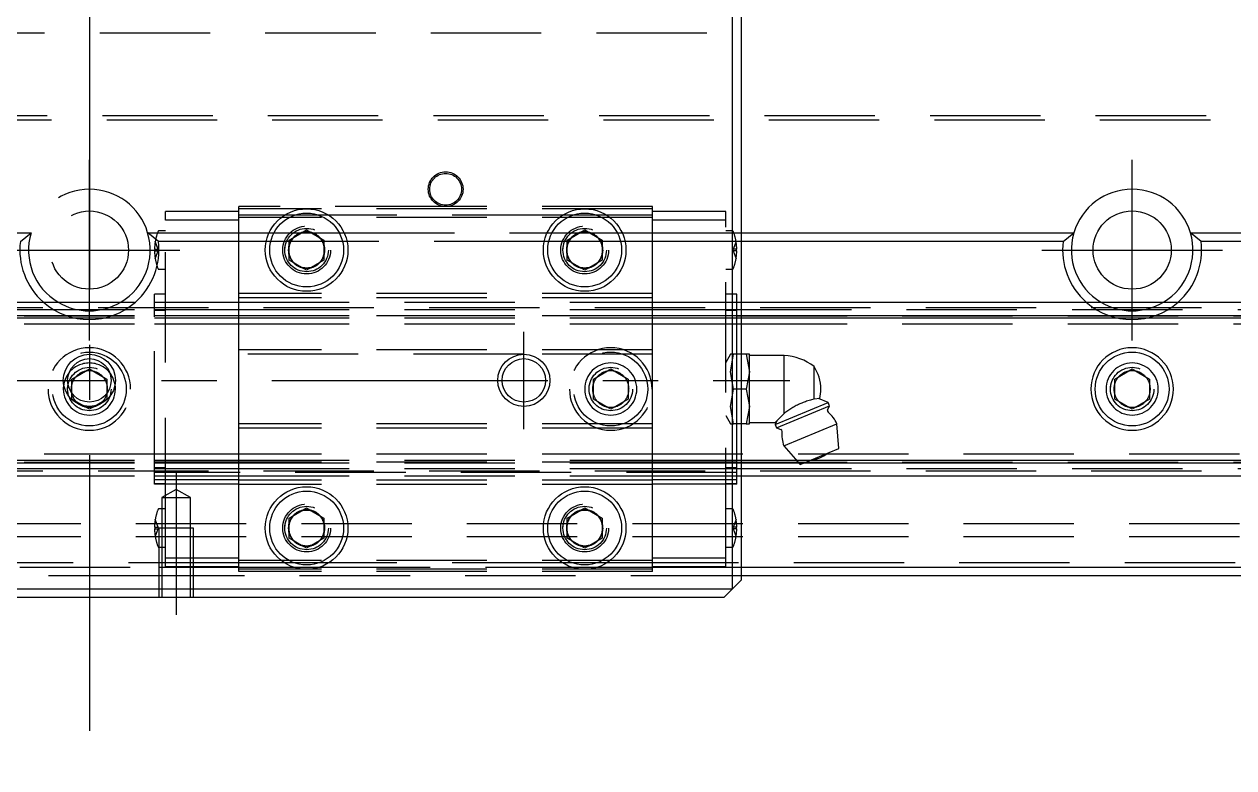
# Model space of a CAD drawing. Extents: x -16 to 1017, y -341 to 120.
# Drawn here: x 372.5 to 511.7, y -119.6 to -34 of the extents above; entities that cross this region are included whole.
import ezdxf

# ---------------------------------------------------------------- set-up
doc = ezdxf.new("R2010")
doc.units = 0
doc.linetypes.add('CENTER', pattern=[50.8, 31.75, -6.35, 6.35, -6.35])
doc.linetypes.add('DASHED', pattern=[19.05, 12.7, -6.35])
doc.layers.get('0').update_dxf_attribs({"linetype": 'CONTINUOUS'})
doc.layers.add('CENTER', color=1, linetype='CENTER')

msp = doc.modelspace()

# ---------------------------------------------------------------- linework, layer by layer
at = {"color": 7, "linetype": 'CONTINUOUS'}
for p, q in [((454, -99), (454, 99)), ((455, 98), (455, -98)), ((403, -58.85), (405, -57.69)), ((405, -57.69), (407, -58.85)), ((435, -58.85), (437, -57.69)), ((437, -57.69), (439, -58.85)), ((455, -58), (493.29, -58)), ((492.06, -59), (493.29, -58)), ((506.71, -58), (613.29, -58)), ((507.94, -59), (506.71, -58)), ((403, -61.15), (403, -58.85)), ((407, -58.85), (407, -61.15)), ((435, -61.15), (435, -58.85)), ((439, -58.85), (439, -61.15)), ((492.06, -59), (455, -59)), ((612.06, -59), (507.94, -59)), ((405, -62.31), (403, -61.15)), ((407, -61.15), (405, -62.31)), ((437, -62.31), (435, -61.15)), ((439, -61.15), (437, -62.31)), ((455, -66), (760, -66)), ((455, -67.52), (760, -67.52)), ((455, -67.8), (760, -67.8)), ((455.6, -72), (455, -72)), ((455.96, -72), (455.6, -72)), ((455.6, -72), (455.96, -74)), ((455.96, -74), (455.96, -72)), ((459.96, -72.15), (455.96, -72.15)), ((459.96, -78.83), (459.96, -72.15)), ((463.4, -77.18), (463.4, -73.4)), ((498, -74.85), (500, -73.69)), ((500, -73.69), (502, -74.85)), ((455.96, -74), (455.6, -76)), ((455.96, -78), (455.96, -74)), ((498, -77.15), (498, -74.85)), ((502, -74.85), (502, -77.15)), ((455.6, -76), (455, -76)), ((455.6, -76), (455.96, -78)), ((458.92, -80.08), (465.02, -77.56)), ((459.07, -80.45), (465.17, -77.93)), ((461.34, -77.91), (461.21, -77.98)), ((461.48, -77.85), (461.34, -77.91)), ((461.61, -77.78), (461.48, -77.85)), ((461.74, -77.72), (461.61, -77.78)), ((461.87, -77.66), (461.74, -77.72)), ((462, -77.61), (461.87, -77.66)), ((462.14, -77.55), (462, -77.61)), ((462.27, -77.5), (462.14, -77.55)), ((462.4, -77.46), (462.27, -77.5)), ((462.53, -77.41), (462.4, -77.46)), ((462.68, -77.36), (462.53, -77.41)), ((462.83, -77.32), (462.68, -77.36)), ((462.98, -77.28), (462.83, -77.32)), ((463.12, -77.24), (462.98, -77.28)), ((463.26, -77.21), (463.12, -77.24)), ((463.4, -77.18), (463.26, -77.21)), ((464.06, -77.07), (463.4, -77.18)), ((465.02, -77.56), (463.9, -77.09)), ((464.96, -78.44), (465.17, -77.93)), ((465.17, -77.93), (465.02, -77.56)), ((500, -78.31), (498, -77.15)), ((502, -77.15), (500, -78.31)), ((455.96, -78), (455.6, -80)), ((455.96, -80), (455.96, -78)), ((459.96, -78.83), (458.92, -79.85)), ((460.05, -78.75), (459.96, -78.83)), ((460.16, -78.67), (460.05, -78.75)), ((460.26, -78.59), (460.16, -78.67)), ((460.37, -78.51), (460.26, -78.59)), ((460.48, -78.43), (460.37, -78.51)), ((460.6, -78.35), (460.48, -78.43)), ((460.72, -78.27), (460.6, -78.35)), ((460.84, -78.2), (460.72, -78.27)), ((460.96, -78.12), (460.84, -78.2)), ((461.09, -78.05), (460.96, -78.12)), ((461.21, -77.98), (461.09, -78.05)), ((455.6, -80), (455, -80)), ((455.6, -80), (455.96, -80)), ((455.96, -79.85), (458.92, -79.85)), ((459.1, -79.64), (458.92, -80.08)), ((458.92, -80.08), (459.07, -80.45)), ((459.07, -80.45), (459.58, -80.66)), ((459.93, -82.53), (466.03, -80)), ((466.23, -82.84), (466.03, -80)), ((459.93, -82.53), (461.8, -84.68)), ((461.8, -84.68), (466.23, -82.84)), ((455, -84.2), (461.38, -84.2)), ((455, -84.48), (461.63, -84.48)), ((462.27, -84.48), (760, -84.48)), ((462.95, -84.2), (760, -84.2)), ((455, -86), (760, -86)), ((403, -90.85), (405, -89.69)), ((405, -89.69), (407, -90.85)), ((435, -90.85), (437, -89.69)), ((437, -89.69), (439, -90.85)), ((403, -93.15), (403, -90.85)), ((407, -90.85), (407, -93.15)), ((435, -93.15), (435, -90.85)), ((439, -90.85), (439, -93.15)), ((405, -94.31), (403, -93.15)), ((407, -93.15), (405, -94.31)), ((437, -94.31), (435, -93.15)), ((439, -93.15), (437, -94.31)), ((455, -96.5), (759, -96.5)), ((455, -98), (454, -99)), ((758, -97.5), (455, -97.5)), ((306, -99), (454, -99)), ((453, -100), (307, -100)), ((454, -99), (453, -100))]:
    msp.add_line(p, q, dxfattribs=at)
at = {"color": 3, "linetype": 'DASHED'}
for p, q in [((305, -35), (455, -35)), ((0.5, -44.5), (759.5, -44.5)), ((1, -45), (759, -45)), ((388.77, -56.55), (388.77, -55.55)), ((397.2, -55.55), (388.77, -55.55)), ((421, -55), (397.2, -55)), ((397.2, -56), (397.2, -55)), ((444.8, -55.25), (397.2, -55.25)), ((444.8, -55), (421, -55)), ((444.8, -56), (444.8, -55)), ((453.23, -55.55), (444.8, -55.55)), ((453.23, -56.55), (453.23, -55.55)), ((388.77, -92), (388.77, -56.55)), ((397.2, -56.55), (388.77, -56.55)), ((402.44, -56), (397.2, -56)), ((397.2, -65), (397.2, -56)), ((444.8, -56.25), (397.2, -56.25)), ((403.56, -56), (402.44, -56)), ((406.44, -56), (403.56, -56)), ((407.56, -56), (406.44, -56)), ((434.44, -56), (407.56, -56)), ((435.56, -56), (434.44, -56)), ((438.44, -56), (435.56, -56)), ((439.56, -56), (438.44, -56)), ((444.8, -56), (439.56, -56)), ((444.8, -65), (444.8, -56)), ((453.23, -56.55), (444.8, -56.55)), ((453.23, -95.45), (453.23, -56.55)), ((362.8, -58), (373.29, -58)), ((372.06, -59), (373.29, -58)), ((386.71, -58), (397.2, -58)), ((387.94, -59), (386.71, -58)), ((388.77, -57.8), (387.99, -57.8)), ((397.2, -58), (400.69, -58)), ((400.69, -58), (401.25, -58)), ((401.25, -58), (403.11, -58)), ((403.11, -58), (403.5, -58)), ((403.5, -58), (404.36, -58)), ((404.36, -58), (404.46, -58)), ((404.46, -58), (404.5, -58)), ((404.5, -58), (405.5, -58)), ((405.5, -58), (405.54, -58)), ((405.54, -58), (405.64, -58)), ((405.64, -58), (406.5, -58)), ((406.5, -58), (406.89, -58)), ((406.89, -58), (408.75, -58)), ((408.75, -58), (409.31, -58)), ((409.31, -58), (432.69, -58)), ((432.69, -58), (433.25, -58)), ((433.25, -58), (435.11, -58)), ((435.11, -58), (435.5, -58)), ((435.5, -58), (436.36, -58)), ((436.36, -58), (436.46, -58)), ((436.46, -58), (436.5, -58)), ((436.5, -58), (437.5, -58)), ((437.5, -58), (437.54, -58)), ((437.54, -58), (437.64, -58)), ((437.64, -58), (438.5, -58)), ((438.5, -58), (438.89, -58)), ((438.89, -58), (440.75, -58)), ((440.75, -58), (441.31, -58)), ((441.31, -58), (444.8, -58)), ((444.8, -58), (453.23, -58)), ((454.01, -57.8), (453.23, -57.8)), ((453.23, -58), (454.16, -58)), ((454.16, -58), (455, -58)), ((387.9, -59.9), (387.58, -59)), ((397.2, -59), (387.94, -59)), ((400.36, -59), (397.2, -59)), ((400.87, -59), (400.36, -59)), ((402.44, -59), (400.87, -59)), ((402.71, -59), (402.44, -59)), ((402.5, -60), (402.53, -59.59)), ((403, -59), (402.71, -59)), ((403.15, -59), (403, -59)), ((403.2, -59), (403.15, -59)), ((406.8, -59), (403.2, -59)), ((406.85, -59), (406.8, -59)), ((407, -59), (406.85, -59)), ((407.29, -59), (407, -59)), ((407.56, -59), (407.29, -59)), ((409.13, -59), (407.56, -59)), ((409.64, -59), (409.13, -59)), ((432.36, -59), (409.64, -59)), ((432.87, -59), (432.36, -59)), ((434.44, -59), (432.87, -59)), ((434.71, -59), (434.44, -59)), ((434.5, -60), (434.53, -59.59)), ((435, -59), (434.71, -59)), ((435.15, -59), (435, -59)), ((435.2, -59), (435.15, -59)), ((438.8, -59), (435.2, -59)), ((438.85, -59), (438.8, -59)), ((439, -59), (438.85, -59)), ((439.29, -59), (439, -59)), ((439.56, -59), (439.29, -59)), ((441.13, -59), (439.56, -59)), ((441.64, -59), (441.13, -59)), ((444.8, -59), (441.64, -59)), ((453.23, -59), (444.8, -59)), ((454.42, -59), (453.23, -59)), ((454.42, -59), (454.1, -59.9)), ((455, -59), (454.42, -59)), ((387.58, -59.9), (387.5, -59.9)), ((387.5, -60.1), (387.58, -60.1)), ((387.58, -59.9), (387.9, -59.9)), ((387.58, -60.1), (387.58, -59.9)), ((387.58, -61), (387.9, -60.1)), ((387.58, -60.1), (387.9, -60.1)), ((387.9, -59.9), (387.94, -60)), ((387.9, -60.1), (387.94, -60)), ((454.1, -59.9), (454.06, -60)), ((454.1, -60.1), (454.06, -60)), ((454.42, -59.9), (454.1, -59.9)), ((454.1, -60.1), (454.42, -61)), ((454.42, -60.1), (454.1, -60.1)), ((454.5, -59.9), (454.42, -59.9)), ((454.42, -59.9), (454.42, -60.1)), ((454.42, -60.1), (454.5, -60.1)), ((387.99, -62.2), (388.77, -62.2)), ((453.23, -62.2), (454.01, -62.2)), ((388.77, -65.07), (387.5, -65.07)), ((387.5, -67.67), (387.5, -65.07)), ((388.77, -65.08), (387.5, -65.08)), ((397.2, -65.5), (397.2, -65)), ((444.8, -65), (397.2, -65)), ((444.8, -65.5), (444.8, -65)), ((454.5, -65.07), (453.23, -65.07)), ((454.5, -65.08), (453.23, -65.08)), ((454.5, -67.67), (454.5, -65.07)), ((0, -66.6), (760, -66.6)), ((371.23, -66), (372.5, -66)), ((372.5, -66), (387.5, -66)), ((387.5, -66), (397.2, -66)), ((397.2, -71.5), (397.2, -65.5)), ((444.8, -65.5), (397.2, -65.5)), ((397.2, -66), (444.8, -66)), ((444.8, -71.5), (444.8, -65.5)), ((444.8, -66), (453.23, -66)), ((453.23, -66), (454.5, -66)), ((454.5, -66), (455, -66)), ((371.23, -66.85), (372.5, -66.85)), ((371.23, -67.52), (372.5, -67.52)), ((371.23, -67.8), (372.5, -67.8)), ((372.5, -66.85), (387.5, -66.85)), ((372.5, -67.52), (387.5, -67.52)), ((372.5, -67.58), (387.5, -67.58)), ((372.5, -67.8), (387.5, -67.8)), ((387.5, -66.85), (397.2, -66.85)), ((387.5, -66.92), (388.77, -66.92)), ((387.5, -67.52), (397.2, -67.52)), ((397.2, -67.58), (387.5, -67.58)), ((387.5, -84.33), (387.5, -67.67)), ((387.5, -67.8), (397.2, -67.8)), ((397.2, -66.85), (444.8, -66.85)), ((397.2, -67.52), (444.8, -67.52)), ((444.8, -67.58), (397.2, -67.58)), ((397.2, -67.8), (444.8, -67.8)), ((444.8, -66.85), (453.23, -66.85)), ((444.8, -67.52), (453.23, -67.52)), ((453.23, -67.58), (444.8, -67.58)), ((444.8, -67.8), (453.23, -67.8)), ((453.23, -66.85), (454.5, -66.85)), ((453.23, -66.92), (454.5, -66.92)), ((453.23, -67.52), (454.5, -67.52)), ((454.5, -67.58), (453.23, -67.58)), ((453.23, -67.8), (454.5, -67.8)), ((454.5, -66.85), (455, -66.85)), ((454.5, -67.52), (455, -67.52)), ((454.5, -67.58), (760, -67.58)), ((454.5, -72), (454.5, -67.67)), ((454.5, -67.8), (455, -67.8)), ((455, -66.85), (760, -66.85)), ((372.5, -68.5), (387.5, -68.5)), ((387.5, -68.5), (397.2, -68.5)), ((397.2, -68.5), (444.8, -68.5)), ((444.8, -68.5), (453.23, -68.5)), ((453.23, -68.5), (454.5, -68.5)), ((454.5, -68.5), (760, -68.5)), ((397.2, -72), (397.2, -71.5)), ((444.8, -71.5), (397.2, -71.5)), ((397.2, -80), (397.2, -72)), ((430, -72), (397.2, -72)), ((444.8, -72), (430, -72)), ((444.8, -72), (444.8, -71.5)), ((444.8, -80), (444.8, -72)), ((453.78, -72), (453.23, -72.94)), ((454.13, -72), (453.78, -72)), ((453.78, -74), (454.13, -72)), ((455, -72), (454.13, -72)), ((454.5, -80), (454.5, -72)), ((378, -74.85), (380, -73.69)), ((380, -73.69), (382, -74.85)), ((438, -74.85), (440, -73.69)), ((440, -73.69), (442, -74.85)), ((378, -76.5), (378, -74.85)), ((382, -74.85), (382, -76.5)), ((438, -77.15), (438, -74.85)), ((442, -74.85), (442, -77.15)), ((454.13, -76), (453.78, -74)), ((377.5, -76), (377.53, -75.59)), ((378, -77.15), (378, -76.5)), ((382, -76.5), (382, -77.15)), ((437.5, -76), (437.53, -75.59)), ((453.78, -78), (454.13, -76)), ((455, -76), (454.13, -76)), ((497.5, -76), (497.53, -75.59)), ((380, -78.31), (378, -77.15)), ((382, -77.15), (380, -78.31)), ((440, -78.31), (438, -77.15)), ((442, -77.15), (440, -78.31)), ((453.23, -79.06), (453.78, -80)), ((454.13, -80), (453.78, -78)), ((397.2, -80.5), (397.2, -80)), ((444.8, -80), (397.2, -80)), ((397.2, -86.5), (397.2, -80.5)), ((444.8, -80.5), (397.2, -80.5)), ((444.8, -80.5), (444.8, -80)), ((444.8, -86.5), (444.8, -80.5)), ((453.78, -80), (454.13, -80)), ((455, -80), (454.13, -80)), ((454.5, -84.33), (454.5, -80)), ((387.5, -83.5), (372.5, -83.5)), ((397.2, -83.5), (387.5, -83.5)), ((444.8, -83.5), (397.2, -83.5)), ((453.23, -83.5), (444.8, -83.5)), ((454.5, -83.5), (453.23, -83.5)), ((760, -83.5), (454.5, -83.5)), ((371.23, -84.2), (372.5, -84.2)), ((371.23, -84.48), (372.5, -84.48)), ((372.5, -84.2), (387.5, -84.2)), ((372.5, -84.42), (387.5, -84.42)), ((372.5, -84.48), (387.5, -84.48)), ((387.5, -84.2), (397.2, -84.2)), ((387.5, -86.93), (387.5, -84.33)), ((397.2, -84.42), (387.5, -84.42)), ((387.5, -84.48), (397.2, -84.48)), ((397.2, -84.2), (444.8, -84.2)), ((444.8, -84.42), (397.2, -84.42)), ((397.2, -84.48), (444.8, -84.48)), ((444.8, -84.2), (453.23, -84.2)), ((453.23, -84.42), (444.8, -84.42)), ((444.8, -84.48), (453.23, -84.48)), ((453.23, -84.2), (454.5, -84.2)), ((454.5, -84.42), (453.23, -84.42)), ((453.23, -84.48), (454.5, -84.48)), ((454.5, -84.2), (455, -84.2)), ((454.5, -86.93), (454.5, -84.33)), ((454.5, -84.42), (760, -84.42)), ((454.5, -84.48), (455, -84.48)), ((461.38, -84.2), (462.95, -84.2)), ((461.63, -84.48), (462.27, -84.48)), ((0, -85.4), (760, -85.4)), ((371.23, -85.15), (372.5, -85.15)), ((371.23, -86), (372.5, -86)), ((372.5, -85.15), (387.5, -85.15)), ((372.5, -86), (387.5, -86)), ((388.77, -85.08), (387.5, -85.08)), ((387.5, -85.15), (397.2, -85.15)), ((454.5, -85.6), (387.5, -85.6)), ((387.5, -86), (397.2, -86)), ((397.2, -85.15), (444.8, -85.15)), ((397.2, -86), (444.8, -86)), ((444.8, -85.15), (453.23, -85.15)), ((444.8, -86), (453.23, -86)), ((454.5, -85.08), (453.23, -85.08)), ((453.23, -85.15), (454.5, -85.15)), ((453.23, -86), (454.5, -86)), ((454.5, -85.15), (455, -85.15)), ((454.5, -86), (455, -86)), ((455, -85.15), (760, -85.15)), ((388.77, -86.46), (387.5, -86.46)), ((388.77, -86.92), (387.5, -86.92)), ((388.77, -86.93), (387.5, -86.93)), ((390, -87.55), (388.35, -88.5)), ((397.2, -86.46), (388.77, -86.46)), ((397.2, -86.93), (388.77, -86.93)), ((391.65, -88.5), (390, -87.55)), ((397.2, -87), (397.2, -86.5)), ((444.8, -86.5), (397.2, -86.5)), ((397.2, -96), (397.2, -87)), ((444.8, -87), (397.2, -87)), ((453.23, -86.46), (444.8, -86.46)), ((444.8, -87), (444.8, -86.5)), ((453.23, -86.93), (444.8, -86.93)), ((444.8, -96), (444.8, -87)), ((454.5, -86.46), (453.23, -86.46)), ((454.5, -86.92), (453.23, -86.92)), ((454.5, -86.93), (453.23, -86.93)), ((388.35, -88.5), (388.35, -92)), ((388.35, -88.5), (391.65, -88.5)), ((391.65, -92), (391.65, -88.5)), ((388.77, -89.8), (387.99, -89.8)), ((454.01, -89.8), (453.23, -89.8)), ((760, -91.5), (0, -91.5)), ((387.9, -91.9), (387.58, -91)), ((402.5, -92), (402.53, -91.59)), ((434.5, -92), (434.53, -91.59)), ((454.42, -91), (454.1, -91.9)), ((760, -93), (0, -93)), ((387.58, -91.9), (387.5, -91.9)), ((387.5, -92.1), (387.58, -92.1)), ((387.58, -91.9), (387.9, -91.9)), ((387.58, -92.1), (387.58, -91.9)), ((387.58, -93), (387.9, -92.1)), ((387.58, -92.1), (387.9, -92.1)), ((387.9, -91.9), (387.94, -92)), ((387.9, -92.1), (387.94, -92)), ((388, -92), (388, -100)), ((392, -92), (388, -92)), ((388.35, -92), (388.35, -100)), ((388.77, -95.45), (388.77, -92)), ((391.65, -100), (391.65, -92)), ((392, -100), (392, -92)), ((454.1, -91.9), (454.06, -92)), ((454.1, -92.1), (454.06, -92)), ((454.42, -91.9), (454.1, -91.9)), ((454.1, -92.1), (454.42, -93)), ((454.42, -92.1), (454.1, -92.1)), ((454.5, -91.9), (454.42, -91.9)), ((454.42, -91.9), (454.42, -92.1)), ((454.42, -92.1), (454.5, -92.1)), ((387.99, -94.2), (388, -94.2)), ((388, -94.2), (388.77, -94.2)), ((453.23, -94.2), (454.01, -94.2)), ((397.2, -96), (362.8, -96)), ((388.77, -96.45), (388.77, -95.45)), ((392, -95.45), (388.77, -95.45)), ((397.2, -95.45), (392, -95.45)), ((444.8, -95.75), (397.2, -95.75)), ((397.2, -97), (397.2, -96)), ((402.44, -96), (397.2, -96)), ((403.56, -96), (402.44, -96)), ((406.44, -96), (403.56, -96)), ((407.56, -96), (406.44, -96)), ((434.44, -96), (407.56, -96)), ((435.56, -96), (434.44, -96)), ((438.44, -96), (435.56, -96)), ((439.56, -96), (438.44, -96)), ((444.8, -96), (439.56, -96)), ((453.23, -95.45), (444.8, -95.45)), ((444.8, -97), (444.8, -96)), ((759.5, -96), (444.8, -96)), ((453.23, -96.45), (453.23, -95.45)), ((372, -96.5), (388, -96.5)), ((388, -96.5), (392, -96.5)), ((392, -96.45), (388.77, -96.45)), ((397.2, -96.45), (392, -96.45)), ((392, -96.5), (397.2, -96.5)), ((397.2, -96.5), (403.48, -96.5)), ((444.8, -96.75), (397.2, -96.75)), ((444.8, -97), (397.2, -97)), ((403.48, -96.5), (406.52, -96.5)), ((406.52, -96.5), (435.48, -96.5)), ((435.48, -96.5), (438.52, -96.5)), ((438.52, -96.5), (444.8, -96.5)), ((453.23, -96.45), (444.8, -96.45)), ((444.8, -96.5), (455, -96.5)), ((388, -97.5), (372, -97.5)), ((392, -97.5), (388, -97.5)), ((455, -97.5), (392, -97.5))]:
    msp.add_line(p, q, dxfattribs=at)
for centre, radius in [((421, -53), 2), ((421, -53), 1.83), ((380, -60), 4.5), ((405, -60), 2.75), ((405, -60), 2.5), ((405, -60), 2.07), ((437, -60), 2.75), ((437, -60), 2.5), ((437, -60), 2.07), ((380, -76), 4.25), ((440, -76), 4.25), ((380, -76), 2.5), ((440, -76), 2.5), ((500, -76), 2.5), ((405, -92), 2.75), ((405, -92), 2.5), ((405, -92), 2.07), ((437, -92), 2.75), ((437, -92), 2.5), ((437, -92), 2.07)]:
    msp.add_circle(centre, radius, dxfattribs=at)
at = {"color": 7, "linetype": 'CONTINUOUS'}
for centre, radius in [((405, -60), 4.75), ((437, -60), 4.75), ((500, -60), 4.5), ((405, -60), 4.25), ((437, -60), 4.25), ((380, -75), 3), ((500, -76), 4.25), ((380, -75), 2.5), ((430, -75), 2.5), ((405, -92), 4.75), ((437, -92), 4.75), ((405, -92), 4.25), ((437, -92), 4.25)]:
    msp.add_circle(centre, radius, dxfattribs=at)
at = {"color": 3, "linetype": 'CONTINUOUS'}
msp.add_circle((430, -75), 3, dxfattribs=at)
at = {"color": 3, "linetype": 'DASHED'}
for centre, radius, start, end in [((380, -60), 7, 16.6015, 163.3985), ((380, -60), 7, 163.3985, 238.9973), ((380, -60), 7, 301.0027, 16.6015), ((393.5, -60), 6, 159.1494, 170.4059), ((387.99, -57.9), 0.1, 90, 159.1494), ((405, -60), 2.1, 102.2472, 137.7528), ((405, -60), 2.06, 105.9141, 134.0859), ((405, -60), 2.06, 74.0859, 105.9141), ((405, -60), 2.1, 77.7528, 102.2472), ((405, -60), 2.1, 42.2472, 77.7528), ((405, -60), 2.06, 45.9141, 74.0859), ((437, -60), 2.1, 102.2472, 137.7528), ((437, -60), 2.06, 105.9141, 134.0859), ((437, -60), 2.06, 74.0859, 105.9141), ((437, -60), 2.1, 77.7528, 102.2472), ((437, -60), 2.1, 42.2472, 77.7528), ((437, -60), 2.06, 45.9141, 74.0859), ((454.01, -57.9), 0.1, 20.8506, 90), ((448.5, -60), 6, 9.5941, 20.8506), ((380, -60), 8, 172.8192, 228.5904), ((380, -60), 8, 311.4096, 7.1808), ((393.5, -60), 6, 170.4203, 179.0449), ((405, -60), 2.1, 162.2472, 180), ((405, -60), 2.06, 165.9141, 180), ((405, -60), 2.06, 134.0859, 165.9141), ((405, -60), 2.1, 137.7528, 162.2472), ((405, -60), 2.06, 14.0859, 45.9141), ((405, -60), 2.1, 17.7528, 42.2472), ((405, -60), 2.1, 342.2472, 17.7528), ((405, -60), 2.06, 345.9141, 14.0859), ((437, -60), 2.1, 162.2472, 180), ((437, -60), 2.06, 165.9141, 180), ((437, -60), 2.06, 134.0859, 165.9141), ((437, -60), 2.1, 137.7528, 162.2472), ((437, -60), 2.06, 14.0859, 45.9141), ((437, -60), 2.1, 17.7528, 42.2472), ((437, -60), 2.1, 342.2472, 17.7528), ((437, -60), 2.06, 345.9141, 14.0859), ((448.5, -60), 6, 0.9551, 9.5797), ((393.5, -60), 6, 180.9551, 189.5797), ((393.5, -60), 6, 189.5941, 200.8506), ((405, -60), 2.1, 180, 197.7528), ((405, -60), 2.06, 180, 194.0859), ((405, -60), 2.06, 194.0859, 225.9141), ((405, -60), 2.1, 197.7528, 222.2472), ((405, -60), 2.06, 314.0859, 345.9141), ((405, -60), 2.1, 317.7528, 342.2472), ((437, -60), 2.1, 180, 197.7528), ((437, -60), 2.06, 180, 194.0859), ((437, -60), 2.06, 194.0859, 225.9141), ((437, -60), 2.1, 197.7528, 222.2472), ((437, -60), 2.06, 314.0859, 345.9141), ((437, -60), 2.1, 317.7528, 342.2472), ((448.5, -60), 6, 339.1494, 350.4059), ((448.5, -60), 6, 350.4203, 359.0449), ((387.99, -62.1), 0.1, 200.8506, 270), ((405, -60), 2.1, 222.2472, 257.7528), ((405, -60), 2.06, 225.9141, 254.0859), ((405, -60), 2.06, 254.0859, 285.9141), ((405, -60), 2.1, 257.7528, 282.2472), ((405, -60), 2.1, 282.2472, 317.7528), ((405, -60), 2.06, 285.9141, 314.0859), ((437, -60), 2.1, 222.2472, 257.7528), ((437, -60), 2.06, 225.9141, 254.0859), ((437, -60), 2.06, 254.0859, 285.9141), ((437, -60), 2.1, 257.7528, 282.2472), ((437, -60), 2.1, 282.2472, 317.7528), ((437, -60), 2.06, 285.9141, 314.0859), ((454.01, -62.1), 0.1, 270, 339.1494), ((380, -60), 8, 228.5904, 311.4096), ((380, -60), 7, 238.9973, 301.0027), ((500, -60), 8, 228.5904, 311.4096), ((500, -60), 7, 238.9973, 301.0027), ((380, -76), 4.75, 0, 180), ((440, -76), 4.75, 0, 180), ((380, -76), 3, 38.6822, 141.3178), ((440, -76), 3, 0, 180), ((500, -76), 3, 0, 180), ((380, -76), 3, 141.3178, 180), ((380, -76), 2.1, 137.7528, 162.2472), ((380, -76), 2.1, 102.2472, 137.7528), ((380, -76), 2.1, 77.7528, 102.2472), ((380, -76), 2.1, 42.2472, 77.7528), ((380, -76), 2.1, 17.7528, 42.2472), ((380, -76), 3, 0, 38.6822), ((440, -76), 2.1, 137.7528, 162.2472), ((440, -76), 2.1, 102.2472, 137.7528), ((440, -76), 2.1, 77.7528, 102.2472), ((440, -76), 2.1, 42.2472, 77.7528), ((440, -76), 2.1, 17.7528, 42.2472), ((500, -76), 2.1, 137.7528, 162.2472), ((500, -76), 2.1, 102.2472, 137.7528), ((500, -76), 2.1, 77.7528, 102.2472), ((500, -76), 2.1, 42.2472, 77.7528), ((500, -76), 2.1, 17.7528, 42.2472), ((380, -76), 4.75, 180, 0), ((380, -76), 3, 180, 0), ((380, -76), 2.1, 162.2472, 180), ((380, -76), 2.1, 180, 191.537), ((380, -76), 2.1, 191.537, 197.7528), ((380, -76), 2.1, 348.463, 17.7528), ((380, -76), 2.1, 342.2472, 348.463), ((440, -76), 4.75, 180, 0), ((440, -76), 3, 180, 0), ((440, -76), 2.1, 162.2472, 180), ((440, -76), 2.1, 180, 197.7528), ((440, -76), 2.1, 342.2472, 17.7528), ((500, -76), 3, 180, 0), ((500, -76), 2.1, 162.2472, 180), ((500, -76), 2.1, 180, 197.7528), ((500, -76), 2.1, 342.2472, 17.7528), ((380, -76), 2.1, 197.7528, 222.2472), ((380, -76), 2.1, 222.2472, 257.7528), ((380, -76), 2.1, 282.2472, 317.7528), ((380, -76), 2.1, 317.7528, 342.2472), ((440, -76), 2.1, 197.7528, 222.2472), ((440, -76), 2.1, 222.2472, 257.7528), ((440, -76), 2.1, 282.2472, 317.7528), ((440, -76), 2.1, 317.7528, 342.2472), ((500, -76), 2.1, 197.7528, 222.2472), ((500, -76), 2.1, 222.2472, 257.7528), ((500, -76), 2.1, 282.2472, 317.7528), ((500, -76), 2.1, 317.7528, 342.2472), ((380, -76), 2.1, 257.7528, 282.2472), ((440, -76), 2.1, 257.7528, 282.2472), ((500, -76), 2.1, 257.7528, 282.2472), ((393.5, -92), 6, 159.1494, 170.4059), ((387.99, -89.9), 0.1, 90, 159.1494), ((405, -92), 2.1, 102.2472, 137.7528), ((405, -92), 2.06, 105.9141, 134.0859), ((405, -92), 2.06, 74.0859, 105.9141), ((405, -92), 2.1, 77.7528, 102.2472), ((405, -92), 2.1, 42.2472, 77.7528), ((405, -92), 2.06, 45.9141, 74.0859), ((437, -92), 2.1, 102.2472, 137.7528), ((437, -92), 2.06, 105.9141, 134.0859), ((437, -92), 2.06, 74.0859, 105.9141), ((437, -92), 2.1, 77.7528, 102.2472), ((437, -92), 2.1, 42.2472, 77.7528), ((437, -92), 2.06, 45.9141, 74.0859), ((454.01, -89.9), 0.1, 20.8506, 90), ((448.5, -92), 6, 9.5941, 20.8506), ((393.5, -92), 6, 170.4203, 179.0449), ((405, -92), 2.1, 162.2472, 180), ((405, -92), 2.06, 165.9141, 180), ((405, -92), 2.06, 134.0859, 165.9141), ((405, -92), 2.1, 137.7528, 162.2472), ((405, -92), 2.06, 14.0859, 45.9141), ((405, -92), 2.1, 17.7528, 42.2472), ((405, -92), 2.1, 342.2472, 17.7528), ((405, -92), 2.06, 345.9141, 14.0859), ((437, -92), 2.1, 162.2472, 180), ((437, -92), 2.06, 165.9141, 180), ((437, -92), 2.06, 134.0859, 165.9141), ((437, -92), 2.1, 137.7528, 162.2472), ((437, -92), 2.06, 14.0859, 45.9141), ((437, -92), 2.1, 17.7528, 42.2472), ((437, -92), 2.1, 342.2472, 17.7528), ((437, -92), 2.06, 345.9141, 14.0859), ((448.5, -92), 6, 0.9551, 9.5797), ((393.5, -92), 6, 180.9551, 189.5797), ((393.5, -92), 6, 189.5941, 200.8506), ((405, -92), 2.1, 180, 197.7528), ((405, -92), 2.06, 180, 194.0859), ((405, -92), 2.06, 194.0859, 225.9141), ((405, -92), 2.1, 197.7528, 222.2472), ((405, -92), 2.06, 314.0859, 345.9141), ((405, -92), 2.1, 317.7528, 342.2472), ((437, -92), 2.1, 180, 197.7528), ((437, -92), 2.06, 180, 194.0859), ((437, -92), 2.06, 194.0859, 225.9141), ((437, -92), 2.1, 197.7528, 222.2472), ((437, -92), 2.06, 314.0859, 345.9141), ((437, -92), 2.1, 317.7528, 342.2472), ((448.5, -92), 6, 339.1494, 350.4059), ((448.5, -92), 6, 350.4203, 359.0449), ((387.99, -94.1), 0.1, 200.8506, 270), ((405, -92), 2.1, 222.2472, 257.7528), ((405, -92), 2.06, 225.9141, 254.0859), ((405, -92), 2.06, 254.0859, 285.9141), ((405, -92), 2.1, 257.7528, 282.2472), ((405, -92), 2.1, 282.2472, 317.7528), ((405, -92), 2.06, 285.9141, 314.0859), ((437, -92), 2.1, 222.2472, 257.7528), ((437, -92), 2.06, 225.9141, 254.0859), ((437, -92), 2.06, 254.0859, 285.9141), ((437, -92), 2.1, 257.7528, 282.2472), ((437, -92), 2.1, 282.2472, 317.7528), ((437, -92), 2.06, 285.9141, 314.0859), ((454.01, -94.1), 0.1, 270, 339.1494)]:
    msp.add_arc(centre, radius, start, end, dxfattribs=at)
at = {"color": 7, "linetype": 'CONTINUOUS'}
for centre, radius, start, end in [((500, -60), 7, 16.6015, 163.3985), ((500, -60), 7, 163.3985, 238.9973), ((500, -60), 7, 301.0027, 16.6015), ((500, -60), 8, 172.8192, 228.5904), ((500, -60), 8, 311.4096, 7.1808), ((459.73, -78.15), 6, 52.2738, 87.8214), ((500, -76), 4.75, 0, 180), ((459.48, -76), 4.7, 0.0002, 33.5861), ((459.48, -76), 4.7, 346.8211, 359.9998), ((500, -76), 4.75, 180, 0), ((465.14, -78.51), 0.2, 157.5015, 231.8388), ((462.98, -81.27), 3.3, 22.5002, 51.8361), ((459.51, -80.85), 0.2, 353.1612, 67.4985), ((462.98, -81.27), 3.3, 173.1639, 202.4998), ((462.85, -80.95), 3.2, 292.5, 310.7094), ((462.85, -80.95), 3.2, 274.2906, 292.5)]:
    msp.add_arc(centre, radius, start, end, dxfattribs=at)
at = {"layer": 'CENTER', "color": 1, "linetype": 'CENTER'}
for p, q in [((380, 119.6), (380, -119.6)), ((380, -70.4), (380, -49.6)), ((500, -70.4), (500, -49.6)), ((369.6, -60), (390.4, -60)), ((489.6, -60), (510.4, -60)), ((430, -80.6), (430, -69.4)), ((299.4, -75), (460.6, -75)), ((390, -85.55), (390, -102))]:
    msp.add_line(p, q, dxfattribs=at)

doc.saveas('drawing.dxf')
